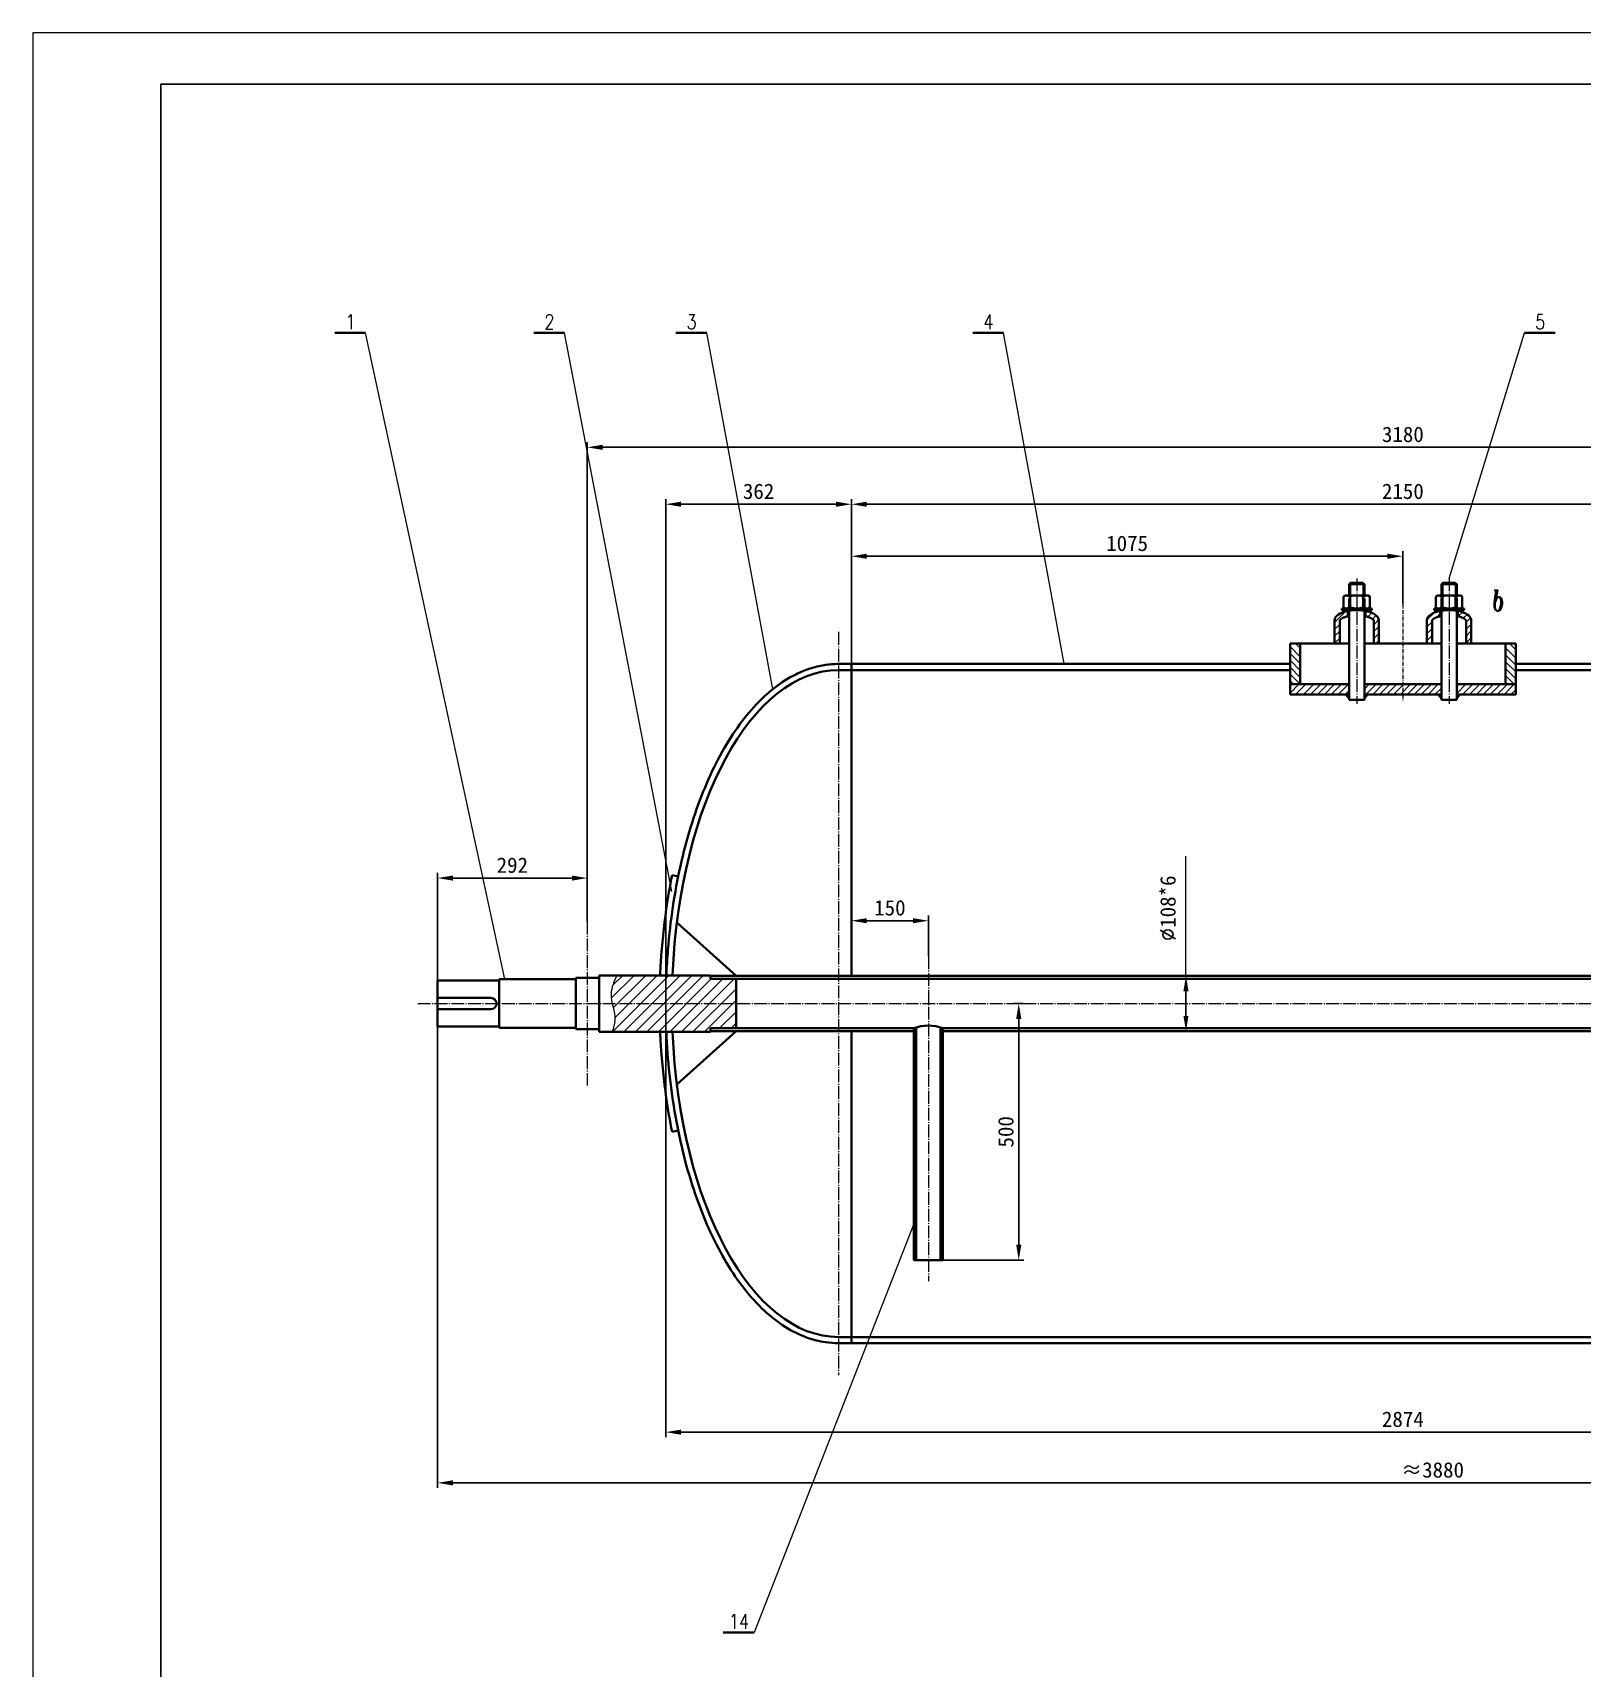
# Model space of a CAD drawing. Extents: x -29228 to 3578, y -1551 to 5346.
# Drawn here: x -29228 to -26207, y 2158 to 5346 of the extents above; entities that cross this region are included whole.
import ezdxf
from ezdxf.enums import TextEntityAlignment as Align

# ---------------------------------------------------------------- set-up
doc = ezdxf.new("R2010")
doc.units = 0
doc.header["$LTSCALE"] = 10
doc.header["$PDMODE"] = 1
doc.linetypes.add('ZXX-L', pattern=[3.28, 2.5, -0.3, 0.18, -0.3])
doc.linetypes.add('ZXX-S', pattern=[1.27, 0.75, -0.2, 0.12, -0.2])
doc.layers.get('Defpoints').update_dxf_attribs({"linetype": 'CONTINUOUS'})
doc.layers.add('5剖面线层', color=2, linetype='CONTINUOUS')
for name, color, linetype, lineweight in [('A 粗实线', 1, 'CONTINUOUS', 40), ('B 细实线', 7, 'CONTINUOUS', 18), ('C 文 字', 2, 'CONTINUOUS', 20), ('D 短中心线', 3, 'ZXX-S', 18), ('E 长中心线', 3, 'ZXX-L', 18)]:
    doc.layers.add(name, color=color, linetype=linetype, lineweight=lineweight)
doc.styles.add('ITALICT', font='ITALICT.shx', dxfattribs={"width": 0.7})
doc.styles.add('ROMANC', font='romanc', dxfattribs={"width": 0.7, "height": 6})
doc.styles.get("Standard").update_dxf_attribs({"font": 'SIMFANG.TTF'})
doc.dimstyles.new('通用标注4.0', dxfattribs={"dimscale": 10, "dimtxt": 3, "dimasz": 3, "dimexe": 1, "dimexo": 0, "dimgap": 1, "dimtad": 1, "dimdec": 0, "dimzin": 0, "dimdsep": 46, "dimtxsty": 'Standard', "dimcen": 0, "dimadec": 0, "dimazin": 0, "dimtfac": 0.375, "dimtdec": 0, "dimtmove": 2, "dimatfit": 3, "dimfxl": 0, "dimtzin": 0, "dimarcsym": 0})

# ---------------------------------------------------------------- blocks, each defined once
blk = doc.blocks.new('*D88')
at = {"layer": 'C 文 字', "color": 0, "lineweight": -2}
for p, q in [((-27993.7, 3453.6), (-27993.7, 2608.2)), ((-25119.7, 3453.6), (-25119.7, 2608.2)), ((-27963.7, 2618.2), (-25149.7, 2618.2))]:
    blk.add_line(p, q, dxfattribs=at)
at = {"layer": 'C 文 字', "color": 0}
for points in [[(-27963.7, 2623.2), (-27963.7, 2613.2), (-27993.7, 2618.2)], [(-25149.7, 2623.2), (-25149.7, 2613.2), (-25119.7, 2618.2)]]:
    blk.add_solid(points, dxfattribs=at)
at = {"layer": 'Defpoints', "color": 0}
for p in [(-27993.7, 3453.6), (-25119.7, 3453.6), (-25119.7, 2618.2)]:
    blk.add_point(p, dxfattribs=at)
at = {"layer": 'C 文 字', "color": 0, "insert": (-26556.7, 2643.2), "char_height": 30, "attachment_point": 5}
blk.add_mtext('2874', dxfattribs=at)
blk = doc.blocks.new('*D102')
at = {"layer": 'C 文 字', "color": 0, "lineweight": -2}
for p, q in [((-28146.7, 3613.4), (-28146.7, 4547.9)), ((-28116.7, 4537.9), (-24996.7, 4537.9)), ((-24966.7, 3613.4), (-24966.7, 4547.9))]:
    blk.add_line(p, q, dxfattribs=at)
at = {"layer": 'C 文 字', "color": 0}
for points in [[(-28116.7, 4542.9), (-28116.7, 4532.9), (-28146.7, 4537.9)], [(-24996.7, 4542.9), (-24996.7, 4532.9), (-24966.7, 4537.9)]]:
    blk.add_solid(points, dxfattribs=at)
at = {"layer": 'Defpoints', "color": 0}
for p in [(-24966.7, 4537.9), (-28146.7, 3613.4), (-24966.7, 3613.4)]:
    blk.add_point(p, dxfattribs=at)
at = {"layer": 'C 文 字', "color": 0, "insert": (-26556.7, 4562.9), "char_height": 30, "attachment_point": 5}
blk.add_mtext('3180', dxfattribs=at)
blk = doc.blocks.new('*D100')
at = {"layer": 'C 文 字', "color": 0, "lineweight": -2}
for p, q in [((-27631.7, 4115.6), (-27631.7, 4436.9)), ((-25481.7, 4115.6), (-25481.7, 4436.9)), ((-27601.7, 4426.9), (-25511.7, 4426.9))]:
    blk.add_line(p, q, dxfattribs=at)
at = {"layer": 'C 文 字', "color": 0}
for points in [[(-27601.7, 4431.9), (-27601.7, 4421.9), (-27631.7, 4426.9)], [(-25511.7, 4431.9), (-25511.7, 4421.9), (-25481.7, 4426.9)]]:
    blk.add_solid(points, dxfattribs=at)
at = {"layer": 'Defpoints', "color": 0}
for p in [(-25481.7, 4426.9), (-27631.7, 4115.6), (-25481.7, 4115.6)]:
    blk.add_point(p, dxfattribs=at)
at = {"layer": 'C 文 字', "color": 0, "insert": (-26556.7, 4451.9), "char_height": 30, "attachment_point": 5}
blk.add_mtext('2150', dxfattribs=at)
blk = doc.blocks.new('*D92')
at = {"layer": 'C 文 字', "color": 0, "lineweight": -2}
for p, q in [((-27631.7, 3596.5), (-27631.7, 3625.1)), ((-27511.7, 3615.1), (-27601.7, 3615.1)), ((-27481.7, 3545.8), (-27481.7, 3625.1))]:
    blk.add_line(p, q, dxfattribs=at)
at = {"layer": 'C 文 字', "color": 0}
for points in [[(-27601.7, 3620.1), (-27601.7, 3610.1), (-27631.7, 3615.1)], [(-27511.7, 3620.1), (-27511.7, 3610.1), (-27481.7, 3615.1)]]:
    blk.add_solid(points, dxfattribs=at)
at = {"layer": 'Defpoints', "color": 0}
for p in [(-27631.7, 3615.1), (-27631.7, 3596.5), (-27481.7, 3545.8)]:
    blk.add_point(p, dxfattribs=at)
at = {"layer": 'C 文 字', "color": 0, "insert": (-27556.7, 3640.1), "char_height": 30, "attachment_point": 5}
blk.add_mtext('150', dxfattribs=at)
blk = doc.blocks.new('*D101')
at = {"layer": 'C 文 字', "color": 0, "lineweight": -2}
for p, q in [((-27631.7, 4292.3), (-27631.7, 4335.5)), ((-26586.7, 4325.5), (-27601.7, 4325.5)), ((-26556.7, 4233.4), (-26556.7, 4335.5))]:
    blk.add_line(p, q, dxfattribs=at)
at = {"layer": 'C 文 字', "color": 0}
for points in [[(-27601.7, 4330.5), (-27601.7, 4320.5), (-27631.7, 4325.5)], [(-26586.7, 4330.5), (-26586.7, 4320.5), (-26556.7, 4325.5)]]:
    blk.add_solid(points, dxfattribs=at)
at = {"layer": 'Defpoints', "color": 0}
for p in [(-27631.7, 4325.5), (-27631.7, 4292.3), (-26556.7, 4233.4)]:
    blk.add_point(p, dxfattribs=at)
at = {"layer": 'C 文 字', "color": 0, "insert": (-27094.2, 4350.5), "char_height": 30, "attachment_point": 5}
blk.add_mtext('1075', dxfattribs=at)
blk = doc.blocks.new('*D90')
at = {"layer": 'C 文 字', "color": 0, "lineweight": -2}
for p, q in [((-28438.7, 3498.6), (-28438.7, 3708.2)), ((-28408.7, 3698.2), (-28176.7, 3698.2)), ((-28146.7, 3613.4), (-28146.7, 3708.2))]:
    blk.add_line(p, q, dxfattribs=at)
at = {"layer": 'C 文 字', "color": 0}
for points in [[(-28408.7, 3703.2), (-28408.7, 3693.2), (-28438.7, 3698.2)], [(-28176.7, 3703.2), (-28176.7, 3693.2), (-28146.7, 3698.2)]]:
    blk.add_solid(points, dxfattribs=at)
at = {"layer": 'Defpoints', "color": 0}
for p in [(-28146.7, 3698.2), (-28146.7, 3613.4), (-28438.7, 3498.6)]:
    blk.add_point(p, dxfattribs=at)
at = {"layer": 'C 文 字', "color": 0, "insert": (-28292.7, 3723.2), "char_height": 30, "attachment_point": 5}
blk.add_mtext('292', dxfattribs=at)
blk = doc.blocks.new('*D93')
at = {"layer": 'C 文 字', "color": 0, "lineweight": -2}
for p, q in [((-27006.1, 3507.6), (-26969.5, 3507.6)), ((-26979.5, 3477.6), (-26979.5, 3429.6)), ((-27006.1, 3399.6), (-26969.5, 3399.6))]:
    blk.add_line(p, q, dxfattribs=at)
at = {"layer": 'C 文 字', "color": 0}
for points in [[(-26984.5, 3477.6), (-26974.5, 3477.6), (-26979.5, 3507.6)], [(-26984.5, 3429.6), (-26974.5, 3429.6), (-26979.5, 3399.6)]]:
    blk.add_solid(points, dxfattribs=at)
at = {"layer": 'Defpoints', "color": 0}
for p in [(-27006.1, 3507.6), (-27006.1, 3399.6), (-26979.5, 3399.6)]:
    blk.add_point(p, dxfattribs=at)
at = {"layer": 'C 文 字', "color": 0, "insert": (-27014.5, 3639.4), "char_height": 30, "attachment_point": 5, "rotation": 90}
blk.add_mtext('{\\Ftxt.shx;%%c}108*6', dxfattribs=at)
blk = doc.blocks.new('*D91')
at = {"layer": 'C 文 字', "color": 0, "lineweight": -2}
for p, q in [((-27296.6, 3453.6), (-27315.5, 3453.6)), ((-27305.5, 2983.6), (-27305.5, 3423.6)), ((-27453.2, 2953.6), (-27295.5, 2953.6))]:
    blk.add_line(p, q, dxfattribs=at)
at = {"layer": 'C 文 字', "color": 0}
for points in [[(-27310.5, 3423.6), (-27300.5, 3423.6), (-27305.5, 3453.6)], [(-27310.5, 2983.6), (-27300.5, 2983.6), (-27305.5, 2953.6)]]:
    blk.add_solid(points, dxfattribs=at)
at = {"layer": 'Defpoints', "color": 0}
for p in [(-27305.5, 3453.6), (-27296.6, 3453.6), (-27453.2, 2953.6)]:
    blk.add_point(p, dxfattribs=at)
at = {"layer": 'C 文 字', "color": 0, "insert": (-27330.5, 3203.6), "char_height": 30, "attachment_point": 5, "rotation": 90}
blk.add_mtext('500', dxfattribs=at)
blk = doc.blocks.new('*D103')
at = {"layer": 'C 文 字', "color": 0, "lineweight": -2}
for p, q in [((-27993.7, 3453.6), (-27993.7, 4436.9)), ((-27631.7, 4225.9), (-27631.7, 4436.9)), ((-27963.7, 4426.9), (-27661.7, 4426.9))]:
    blk.add_line(p, q, dxfattribs=at)
at = {"layer": 'C 文 字', "color": 0}
for points in [[(-27963.7, 4431.9), (-27963.7, 4421.9), (-27993.7, 4426.9)], [(-27661.7, 4431.9), (-27661.7, 4421.9), (-27631.7, 4426.9)]]:
    blk.add_solid(points, dxfattribs=at)
at = {"layer": 'Defpoints', "color": 0}
for p in [(-27631.7, 4426.9), (-27631.7, 4225.9), (-27993.7, 3453.6)]:
    blk.add_point(p, dxfattribs=at)
at = {"layer": 'C 文 字', "color": 0, "insert": (-27812.7, 4451.9), "char_height": 30, "attachment_point": 5}
blk.add_mtext('362', dxfattribs=at)
blk = doc.blocks.new('*D104')
at = {"layer": 'C 文 字', "color": 0, "lineweight": -2}
for p, q in [((-28438.7, 3605.4), (-28438.7, 2509.4)), ((-24558.7, 3166.7), (-24558.7, 2509.4)), ((-28408.7, 2519.4), (-24588.7, 2519.4))]:
    blk.add_line(p, q, dxfattribs=at)
at = {"layer": 'C 文 字', "color": 0}
for points in [[(-28408.7, 2524.4), (-28408.7, 2514.4), (-28438.7, 2519.4)], [(-24588.7, 2524.4), (-24588.7, 2514.4), (-24558.7, 2519.4)]]:
    blk.add_solid(points, dxfattribs=at)
at = {"layer": 'Defpoints', "color": 0}
for p in [(-28438.7, 3605.4), (-24558.7, 3166.7), (-24558.7, 2519.4)]:
    blk.add_point(p, dxfattribs=at)
at = {"layer": 'C 文 字', "color": 0, "insert": (-26498.7, 2544.4), "char_height": 30, "attachment_point": 5}
blk.add_mtext('≈3880', dxfattribs=at)

msp = doc.modelspace()

# ---------------------------------------------------------------- hatches: boundary and pattern name
at = {"layer": '5剖面线层'}
h = msp.add_hatch(color=256, dxfattribs=at)
h.paths.add_polyline_path([(-26661.66, 4055.88), (-26667.93, 4055.88), (-26661.66, 4048.1)])
h.paths.add_polyline_path([(-26625.39, 4055.88), (-26631.66, 4055.88), (-26631.66, 4048.1)])
h = msp.add_hatch(color=256, dxfattribs=at)
h.paths.add_polyline_path([(-26451.66, 4055.88), (-26445.39, 4055.88), (-26451.66, 4048.1)])
h.paths.add_polyline_path([(-26487.93, 4055.88), (-26481.66, 4055.88), (-26481.66, 4048.1)])
at = {"layer": 'C 文 字'}
h = msp.add_hatch(dxfattribs=at)
h.set_pattern_fill('ANSI31', color=256, scale=5, style=0)
h.set_pattern_definition([(45, (-312.396, 246.951), (-11.22532, 11.22532), [])])
edge = h.paths.add_edge_path()
edge.add_spline(control_points=[(-28088.78, 3508.6), (-28094.29, 3496.63), (-28102.54, 3478.67), (-28099.27, 3459.89), (-28097.86, 3453.6)], knot_values=[0, 0, 0, 0, 38.0179872, 57.0389323, 57.0389323, 57.0389323, 57.0389323], degree=3, periodic=0)
edge.add_line((-28097.86, 3453.6), (-27856.66, 3453.6))
edge.add_line((-27856.66, 3453.6), (-27856.66, 3501.6))
edge.add_line((-27856.66, 3501.6), (-27906.66, 3501.6))
edge.add_line((-27906.66, 3501.6), (-27906.66, 3508.6))
edge.add_line((-27906.66, 3508.6), (-28088.78, 3508.6))
edge = h.paths.add_edge_path()
edge.add_spline(control_points=[(-28097.86, 3453.6), (-28095.44, 3442.79), (-28089.71, 3424.15), (-28095.51, 3406.09), (-28097.92, 3398.6)], knot_values=[57.0389323, 57.0389323, 57.0389323, 57.0389323, 89.6997712, 112.8880241, 112.8880241, 112.8880241, 112.8880241], degree=3, periodic=0)
edge.add_line((-28097.92, 3398.6), (-27906.66, 3398.6))
edge.add_line((-27906.66, 3398.6), (-27906.66, 3405.6))
edge.add_line((-27906.66, 3405.6), (-27856.66, 3405.6))
edge.add_line((-27856.66, 3405.6), (-27856.66, 3453.6))
edge.add_line((-27856.66, 3453.6), (-28097.86, 3453.6))

# ---------------------------------------------------------------- linework, layer by layer
at = {"layer": 'A 粗实线'}
for p, q in [((-28638.83, 4761.31), (-28578.65, 4761.31)), ((-28251.07, 4761.31), (-28190.89, 4761.31)), ((-27973.87, 4761.31), (-27913.69, 4761.31)), ((-27395.25, 4761.31), (-27335.08, 4761.31)), ((-26319.78, 4761.31), (-26259.61, 4761.31)), ((-26661.66, 4270.98), (-26658.66, 4273.98)), ((-26658.66, 4273.98), (-26646.66, 4273.98)), ((-26634.66, 4273.98), (-26646.66, 4273.98)), ((-26631.66, 4270.98), (-26634.66, 4273.98)), ((-26481.66, 4270.98), (-26478.66, 4273.98)), ((-26478.66, 4273.98), (-26466.66, 4273.98)), ((-26454.66, 4273.98), (-26466.66, 4273.98)), ((-26451.66, 4270.98), (-26454.66, 4273.98)), ((-26668.74, 4249.2), (-26672.16, 4247.23)), ((-26672.16, 4247.23), (-26672.16, 4225.57)), ((-26646.66, 4249.2), (-26668.74, 4249.2)), ((-26646.66, 4249.2), (-26668.74, 4249.2)), ((-26661.66, 4270.98), (-26661.66, 4249.2)), ((-26661.66, 4270.98), (-26646.66, 4270.98)), ((-26661.66, 4243.35), (-26661.66, 4055.88)), ((-26659.41, 4247.23), (-26659.41, 4225.57)), ((-26631.66, 4270.98), (-26646.66, 4270.98)), ((-26646.66, 4249.2), (-26624.58, 4249.2)), ((-26646.66, 4249.2), (-26624.58, 4249.2)), ((-26633.91, 4247.23), (-26633.91, 4225.57)), ((-26631.66, 4270.98), (-26631.66, 4249.2)), ((-26631.66, 4243.35), (-26631.66, 4045.88)), ((-26624.58, 4249.2), (-26621.16, 4247.23)), ((-26621.16, 4247.23), (-26621.16, 4225.57)), ((-26488.74, 4249.2), (-26492.16, 4247.23)), ((-26492.16, 4247.23), (-26492.16, 4225.57)), ((-26466.66, 4249.2), (-26488.74, 4249.2)), ((-26466.66, 4249.2), (-26488.74, 4249.2)), ((-26481.66, 4270.98), (-26481.66, 4249.2)), ((-26481.66, 4270.98), (-26466.66, 4270.98)), ((-26481.66, 4244.6), (-26481.66, 4055.88)), ((-26479.41, 4247.23), (-26479.41, 4225.57)), ((-26451.66, 4270.98), (-26466.66, 4270.98)), ((-26466.66, 4249.2), (-26444.58, 4249.2)), ((-26466.66, 4249.2), (-26444.58, 4249.2)), ((-26453.91, 4247.23), (-26453.91, 4225.57)), ((-26451.66, 4270.98), (-26451.66, 4249.2)), ((-26451.66, 4244.6), (-26451.66, 4055.88)), ((-26444.58, 4249.2), (-26441.16, 4247.23)), ((-26441.16, 4247.23), (-26441.16, 4225.57)), ((-26675.93, 4220.6), (-26675.93, 4223.6)), ((-26675.93, 4223.6), (-26668.74, 4223.6)), ((-26646.66, 4220.6), (-26675.93, 4220.6)), ((-26668.74, 4223.6), (-26672.16, 4225.57)), ((-26646.66, 4223.6), (-26668.74, 4223.6)), ((-26663.66, 4208.76), (-26663.66, 4218.98)), ((-26646.66, 4223.6), (-26624.58, 4223.6)), ((-26646.66, 4220.6), (-26617.38, 4220.6)), ((-26629.66, 4208.76), (-26629.66, 4218.98)), ((-26624.58, 4223.6), (-26621.16, 4225.57)), ((-26617.38, 4223.6), (-26624.58, 4223.6)), ((-26617.38, 4220.6), (-26617.38, 4223.6)), ((-26495.93, 4220.6), (-26495.93, 4223.6)), ((-26495.93, 4223.6), (-26488.74, 4223.6)), ((-26466.66, 4220.6), (-26495.93, 4220.6)), ((-26488.74, 4223.6), (-26492.16, 4225.57)), ((-26466.66, 4223.6), (-26488.74, 4223.6)), ((-26483.66, 4208.76), (-26483.66, 4218.98)), ((-26466.66, 4223.6), (-26444.58, 4223.6)), ((-26466.66, 4220.6), (-26437.38, 4220.6)), ((-26449.66, 4208.76), (-26449.66, 4218.98)), ((-26444.58, 4223.6), (-26441.16, 4225.57)), ((-26437.38, 4223.6), (-26444.58, 4223.6)), ((-26437.38, 4220.6), (-26437.38, 4223.6)), ((-26689.86, 4200.59), (-26689.86, 4155.6)), ((-26679.86, 4200.5), (-26679.86, 4155.6)), ((-26613.46, 4200.59), (-26613.46, 4155.6)), ((-26603.46, 4200.59), (-26603.46, 4155.6)), ((-26509.86, 4200.59), (-26509.86, 4155.6)), ((-26499.86, 4200.5), (-26499.86, 4155.6)), ((-26433.46, 4200.59), (-26433.46, 4155.6)), ((-26423.46, 4200.59), (-26423.46, 4155.6)), ((-26776.66, 4155.6), (-26661.66, 4155.6)), ((-26776.66, 4055.88), (-26776.66, 4155.6)), ((-26756.66, 4075.88), (-26756.66, 4155.6)), ((-26631.66, 4155.6), (-26481.66, 4155.6)), ((-26451.66, 4155.6), (-26336.66, 4155.6)), ((-26356.66, 4075.88), (-26356.66, 4155.6)), ((-26336.66, 4055.88), (-26336.66, 4155.6)), ((-27656.66, 4115.6), (-26776.66, 4115.6)), ((-27631.66, 3507.6), (-27631.66, 4115.6)), ((-26336.66, 4115.6), (-25456.66, 4115.6)), ((-27656.66, 4103.6), (-26776.66, 4103.6)), ((-26336.66, 4103.6), (-25456.66, 4103.6)), ((-26661.66, 4075.88), (-26776.66, 4075.88)), ((-26661.66, 4055.88), (-26776.66, 4055.88)), ((-26661.66, 4048.1), (-26667.93, 4055.88)), ((-26661.66, 4055.88), (-26661.66, 4045.88)), ((-26556.66, 4075.88), (-26631.66, 4075.88)), ((-26556.66, 4055.88), (-26631.66, 4055.88)), ((-26631.66, 4048.1), (-26625.39, 4055.88)), ((-26631.66, 4055.88), (-26631.66, 4045.88)), ((-26481.66, 4075.88), (-26556.66, 4075.88)), ((-26481.66, 4055.88), (-26556.66, 4055.88)), ((-26481.66, 4048.1), (-26487.93, 4055.88)), ((-26481.66, 4055.88), (-26481.66, 4045.88)), ((-26336.66, 4075.88), (-26451.66, 4075.88)), ((-26336.66, 4055.88), (-26451.66, 4055.88)), ((-26451.66, 4048.1), (-26445.39, 4055.88)), ((-26451.66, 4055.88), (-26451.66, 4045.88)), ((-26661.66, 4045.88), (-26646.66, 4045.88)), ((-26631.66, 4045.88), (-26646.66, 4045.88)), ((-26481.66, 4045.88), (-26466.66, 4045.88)), ((-26451.66, 4045.88), (-26466.66, 4045.88)), ((-27981.16, 3703.6), (-27969.4, 3701.2)), ((-27856.66, 3507.6), (-27971.92, 3611.51)), ((-28123.66, 3398.6), (-28123.66, 3508.6)), ((-27906.66, 3508.6), (-28123.66, 3508.6)), ((-27906.66, 3501.6), (-27906.66, 3508.6)), ((-27906.66, 3507.6), (-25206.66, 3507.6)), ((-28438.66, 3498.6), (-28438.66, 3408.6)), ((-28318.66, 3498.6), (-28438.66, 3498.6)), ((-28168.66, 3501.1), (-28318.66, 3501.1)), ((-28318.66, 3406.1), (-28318.66, 3501.1)), ((-28123.66, 3503.6), (-28168.66, 3503.6)), ((-28168.66, 3403.6), (-28168.66, 3503.6)), ((-27906.66, 3501.6), (-25206.66, 3501.6)), ((-27856.66, 3405.6), (-27856.66, 3501.6)), ((-28438.66, 3464.6), (-28334.66, 3464.6)), ((-28438.66, 3442.6), (-28334.66, 3442.6)), ((-28318.66, 3408.6), (-28438.66, 3408.6)), ((-28168.66, 3406.1), (-28318.66, 3406.1)), ((-28123.66, 3403.6), (-28168.66, 3403.6)), ((-27906.66, 3398.6), (-28123.66, 3398.6)), ((-27856.66, 3399.6), (-27971.92, 3295.69)), ((-27906.66, 3405.6), (-27510.16, 3405.6)), ((-27906.66, 3398.6), (-27906.66, 3405.6)), ((-27906.66, 3399.6), (-27510.16, 3399.6)), ((-27631.66, 2791.6), (-27631.66, 3399.6)), ((-27510.16, 3405.6), (-27510.16, 2953.6)), ((-27505.16, 3407.25), (-27505.16, 2953.6)), ((-27458.16, 3407.25), (-27458.16, 2953.6)), ((-27453.16, 3405.6), (-25206.66, 3405.6)), ((-27453.16, 3405.6), (-27453.16, 2953.6)), ((-27453.16, 3399.6), (-25206.66, 3399.6)), ((-27981.16, 3203.6), (-27969.4, 3205.99)), ((-27510.16, 2953.6), (-27453.16, 2953.6)), ((-27656.66, 2803.6), (-25456.66, 2803.6)), ((-27656.66, 2791.6), (-25456.66, 2791.6)), ((-27881.73, 2228.01), (-27821.55, 2228.01))]:
    msp.add_line(p, q, dxfattribs=at)
at = {"layer": 'A 粗实线', "color": 5, "lineweight": 25}
msp.add_lwpolyline([(-28977.73, -494), (-20917.73, -494), (-20917.73, 5246), (-28977.73, 5246)], close=True, dxfattribs=at)
at = {"layer": 'A 粗实线'}
for centre, radius, start, end in [((-26675.84, 4192.53), 57.11, 73.27658, 82.8585), ((-26646.66, 4207), 42.19, 90, 107.58795), ((-26646.66, 4207), 42.19, 72.41205, 90), ((-26617.48, 4192.53), 57.11, 97.1415, 106.72342), ((-26495.84, 4192.53), 57.11, 73.27658, 82.8585), ((-26466.66, 4207), 42.19, 90, 107.58795), ((-26466.66, 4207), 42.19, 72.41205, 90), ((-26437.48, 4192.53), 57.11, 97.1415, 106.72342), ((-26675.84, 4280.26), 57.11, 277.1415, 286.72342), ((-26646.66, 4265.79), 42.19, 252.41205, 270), ((-26646.66, 4265.79), 42.19, 270, 287.58795), ((-26617.48, 4280.26), 57.11, 253.27658, 262.8585), ((-26495.84, 4280.26), 57.11, 277.1415, 286.72342), ((-26466.66, 4265.79), 42.19, 252.41205, 270), ((-26466.66, 4265.79), 42.19, 270, 287.58795), ((-26437.48, 4280.26), 57.11, 253.27658, 262.8585), ((-28334.66, 3453.6), 11, 270, 90), ((-27481.66, 3327.78), 82.87, 69.88413, 110.11587)]:
    msp.add_arc(centre, radius, start, end, dxfattribs=at)
for centre, major_axis, ratio, start_param, end_param in [((-26646.66, 4200.59), (43.2, 0), 0.4631971, 1.2162093, 3.1415927), ((-26646.66, 4200.59), (43.2, 0), 0.4631971, 0, 1.2162093), ((-27656.66, 3453.6), (0, 650), 0.5, 0, 1.4860796), ((-27656.66, 3453.6), (0, 650), 0.5, 1.655513, 3.1415927)]:
    msp.add_ellipse(centre, major_axis=major_axis, ratio=ratio, start_param=start_param, end_param=end_param, dxfattribs=at)
at = {"layer": 'A 粗实线', "extrusion": (0, 0, -1)}
for start_param, end_param in [(0, 1.2162093), (1.2162093, 3.1415927)]:
    msp.add_ellipse((-26466.66, 4200.59), major_axis=(-43.2, 0), ratio=0.4631971, start_param=start_param, end_param=end_param, dxfattribs=at)
at = {"layer": 'A 粗实线'}
for points, knots in [([(-26661.66, 4209.18), (-26664.16, 4208.69), (-26666.5, 4208.08), (-26670.56, 4206.74), (-26672.31, 4206.02), (-26675.29, 4204.54), (-26676.52, 4203.78), (-26678.12, 4202.57), (-26678.64, 4202.1), (-26679.38, 4201.3), (-26679.61, 4200.98), (-26679.81, 4200.63), (-26679.85, 4200.54), (-26679.86, 4200.5)], [5.11522467, 5.11522467, 5.11522467, 5.11522467, 5.332174, 5.332174, 5.53228013, 5.53228013, 5.73238627, 5.73238627, 5.87592411, 5.87592411, 6.01946196, 6.01946196, 6.11315517, 6.11315517, 6.11315517, 6.11315517]), ([(-26613.46, 4200.5), (-26613.47, 4200.55), (-26613.52, 4200.66), (-26613.74, 4201.01), (-26613.91, 4201.25), (-26614.41, 4201.81), (-26614.74, 4202.14), (-26615.57, 4202.86), (-26616.07, 4203.24), (-26617.66, 4204.31), (-26618.91, 4205.01), (-26621.82, 4206.36), (-26623.49, 4207), (-26627.16, 4208.16), (-26629.16, 4208.68), (-26631.4, 4209.13), (-26631.53, 4209.16), (-26631.66, 4209.18)], [3.31162279, 3.31162279, 3.31162279, 3.31162279, 3.41988328, 3.41988328, 3.52814377, 3.52814377, 3.63640426, 3.63640426, 3.74466475, 3.74466475, 3.92917765, 3.92917765, 4.11369056, 4.11369056, 4.29820347, 4.29820347, 4.30955519, 4.30955519, 4.30955519, 4.30955519]), ([(-26499.86, 4200.5), (-26499.84, 4200.55), (-26499.8, 4200.66), (-26499.58, 4201.01), (-26499.41, 4201.25), (-26498.91, 4201.81), (-26498.58, 4202.14), (-26497.75, 4202.86), (-26497.25, 4203.24), (-26495.66, 4204.31), (-26494.41, 4205.01), (-26491.49, 4206.36), (-26489.83, 4207), (-26486.16, 4208.16), (-26484.16, 4208.68), (-26481.92, 4209.13), (-26481.79, 4209.16), (-26481.66, 4209.18)], [3.31162279, 3.31162279, 3.31162279, 3.31162279, 3.41988328, 3.41988328, 3.52814377, 3.52814377, 3.63640426, 3.63640426, 3.74466475, 3.74466475, 3.92917765, 3.92917765, 4.11369056, 4.11369056, 4.29820347, 4.29820347, 4.30955519, 4.30955519, 4.30955519, 4.30955519]), ([(-26451.66, 4209.18), (-26449.16, 4208.69), (-26446.81, 4208.08), (-26442.76, 4206.74), (-26441.01, 4206.02), (-26438.03, 4204.54), (-26436.8, 4203.78), (-26435.2, 4202.57), (-26434.68, 4202.1), (-26433.94, 4201.3), (-26433.71, 4200.98), (-26433.51, 4200.63), (-26433.47, 4200.54), (-26433.46, 4200.5)], [5.11522467, 5.11522467, 5.11522467, 5.11522467, 5.332174, 5.332174, 5.53228013, 5.53228013, 5.73238627, 5.73238627, 5.87592411, 5.87592411, 6.01946196, 6.01946196, 6.11315517, 6.11315517, 6.11315517, 6.11315517]), ([(-27656.66, 4115.6), (-27666.07, 4115.6), (-27675.47, 4114.84), (-27694.19, 4111.8), (-27703.49, 4109.53), (-27721.93, 4103.52), (-27731.05, 4099.78), (-27754.47, 4088.18), (-27768.57, 4079.22), (-27795.91, 4057.87), (-27809.15, 4045.49), (-27834.61, 4017.55), (-27846.82, 4002), (-27870.07, 3967.99), (-27881.1, 3949.54), (-27901.83, 3910.02), (-27911.54, 3888.97), (-27929.48, 3844.59), (-27937.71, 3821.28), (-27952.59, 3772.76), (-27959.24, 3747.56), (-27970.84, 3695.7), (-27975.8, 3669.03), (-27983.94, 3614.66), (-27987.12, 3586.96), (-27990.76, 3542.26), (-27991.79, 3525.46), (-27992.5, 3508.6)], [0, 0, 0, 0, 0.0808571, 0.0808571, 0.1617143, 0.1617143, 0.2425714, 0.2425714, 0.3722286, 0.3722286, 0.5018858, 0.5018858, 0.631543, 0.631543, 0.7612002, 0.7612002, 0.8908574, 0.8908574, 1.0205146, 1.0205146, 1.1501718, 1.1501718, 1.2798289, 1.2798289, 1.4094861, 1.4094861, 1.4868583, 1.4868583, 1.4868583, 1.4868583]), ([(-27981.16, 3703.6), (-27985.56, 3682.02), (-27989.38, 3659.99), (-27997.53, 3603.66), (-28001.08, 3568.93), (-28003.73, 3525.46), (-28004.16, 3517.03), (-28004.51, 3508.6)], [1.18397478, 1.18397478, 1.18397478, 1.18397478, 1.28922931, 1.28922931, 1.4492638, 1.4492638, 1.48762261, 1.48762261, 1.48762261, 1.48762261]), ([(-27981.16, 3203.6), (-27985.56, 3225.18), (-27989.38, 3247.2), (-27997.53, 3303.53), (-28001.08, 3338.27), (-28003.73, 3381.74), (-28004.16, 3390.16), (-28004.51, 3398.6)], [1.18397478, 1.18397478, 1.18397478, 1.18397478, 1.28922931, 1.28922931, 1.4492638, 1.4492638, 1.48762261, 1.48762261, 1.48762261, 1.48762261]), ([(-27992.5, 3398.6), (-27992.38, 3395.53), (-27992.24, 3392.47), (-27990.7, 3361.19), (-27988.39, 3333.15), (-27981.99, 3277.88), (-27977.89, 3250.65), (-27967.96, 3197.45), (-27962.13, 3171.48), (-27948.83, 3121.23), (-27941.35, 3096.94), (-27924.88, 3050.45), (-27915.87, 3028.25), (-27896.47, 2986.28), (-27886.07, 2966.51), (-27864.01, 2929.74), (-27852.35, 2912.74), (-27827.94, 2881.77), (-27815.18, 2867.81), (-27788.72, 2843.18), (-27775.02, 2832.52), (-27746.85, 2814.73), (-27732.38, 2807.6), (-27706.04, 2798.22), (-27694.27, 2795.26), (-27673.86, 2792.23), (-27665.26, 2791.6), (-27656.66, 2791.6)], [1.6547343, 1.6547343, 1.6547343, 1.6547343, 1.6688005, 1.6688005, 1.7984577, 1.7984577, 1.9281149, 1.9281149, 2.0577721, 2.0577721, 2.1874293, 2.1874293, 2.3170865, 2.3170865, 2.4467437, 2.4467437, 2.5764009, 2.5764009, 2.7060581, 2.7060581, 2.8357153, 2.8357153, 2.9653725, 2.9653725, 3.0676631, 3.0676631, 3.1415927, 3.1415927, 3.1415927, 3.1415927])]:
    msp.add_open_spline(points, degree=3, knots=knots, dxfattribs=at)
at = {"layer": 'B 细实线'}
for p, q in [((-26658.66, 4273.98), (-26658.66, 4249.2)), ((-26634.66, 4273.98), (-26634.66, 4249.2)), ((-26478.66, 4273.98), (-26478.66, 4249.2)), ((-26454.66, 4273.98), (-26454.66, 4249.2)), ((-26689.86, 4196.45), (-26668.45, 4217.87)), ((-26664.22, 4208.63), (-26663.66, 4209.18)), ((-26629.66, 4216.24), (-26627.4, 4218.5)), ((-26624.96, 4207.47), (-26617.21, 4215.23)), ((-26615.88, 4203.08), (-26608.76, 4210.2)), ((-26509.83, 4201.37), (-26495.87, 4215.33)), ((-26491.35, 4206.38), (-26483.66, 4214.07)), ((-26448.77, 4208.55), (-26440.73, 4216.59)), ((-26438.89, 4204.96), (-26431.58, 4212.27)), ((-26689.86, 4182.98), (-26679.86, 4192.98)), ((-26689.86, 4169.51), (-26679.86, 4179.51)), ((-26613.46, 4192.03), (-26603.55, 4201.94)), ((-26613.46, 4178.56), (-26603.46, 4188.56)), ((-26509.86, 4187.87), (-26499.86, 4197.87)), ((-26509.86, 4174.4), (-26499.86, 4184.4)), ((-26433.46, 4196.92), (-26424.81, 4205.56)), ((-26433.46, 4183.45), (-26423.46, 4193.45)), ((-26433.46, 4169.98), (-26423.46, 4179.98)), ((-26756.66, 4129.75), (-26776.66, 4149.75)), ((-26756.66, 4146.16), (-26766.1, 4155.6)), ((-26689.86, 4156.04), (-26679.86, 4166.04)), ((-26613.46, 4165.09), (-26603.46, 4175.09)), ((-26609.48, 4155.6), (-26603.46, 4161.62)), ((-26509.86, 4160.93), (-26499.86, 4170.93)), ((-26501.72, 4155.6), (-26499.86, 4157.46)), ((-26433.46, 4156.51), (-26423.46, 4166.51)), ((-26336.66, 4126.92), (-26356.66, 4146.92)), ((-26336.66, 4143.33), (-26348.93, 4155.6)), ((-26756.66, 4116.28), (-26776.66, 4136.28)), ((-26756.66, 4102.81), (-26776.66, 4122.81)), ((-26336.66, 4113.45), (-26356.66, 4133.45)), ((-26336.66, 4099.98), (-26356.66, 4119.98)), ((-26756.66, 4089.34), (-26776.66, 4109.34)), ((-26756.67, 4075.88), (-26776.66, 4095.87)), ((-26770.14, 4075.88), (-26776.66, 4082.4)), ((-26336.66, 4086.51), (-26356.66, 4106.51)), ((-26339.5, 4075.88), (-26356.66, 4093.04)), ((-26776.66, 4073.18), (-26773.97, 4075.88)), ((-26776.66, 4058.81), (-26759.59, 4075.88)), ((-26766.12, 4055.88), (-26746.12, 4075.88)), ((-26750.14, 4055.88), (-26730.14, 4075.88)), ((-26736.67, 4055.88), (-26716.67, 4075.88)), ((-26723.2, 4055.88), (-26703.2, 4075.88)), ((-26709.73, 4055.88), (-26689.73, 4075.88)), ((-26696.26, 4055.88), (-26676.26, 4075.88)), ((-26682.79, 4055.88), (-26662.79, 4075.88)), ((-26669.32, 4055.88), (-26661.66, 4063.54)), ((-26631.66, 4066.6), (-26622.38, 4075.88)), ((-26628.91, 4055.88), (-26608.91, 4075.88)), ((-26615.44, 4055.88), (-26595.44, 4075.88)), ((-26601.97, 4055.88), (-26581.97, 4075.88)), ((-26588.5, 4055.88), (-26568.5, 4075.88)), ((-26575.03, 4055.88), (-26556.66, 4074.25)), ((-26561.56, 4055.88), (-26541.56, 4075.88)), ((-26548.09, 4055.88), (-26528.09, 4075.88)), ((-26534.62, 4055.88), (-26514.62, 4075.88)), ((-26521.15, 4055.88), (-26501.15, 4075.88)), ((-26507.67, 4055.88), (-26487.67, 4075.88)), ((-26494.2, 4055.88), (-26481.66, 4068.42)), ((-26451.66, 4058.01), (-26433.79, 4075.88)), ((-26451.66, 4071.48), (-26447.26, 4075.88)), ((-26440.32, 4055.88), (-26420.32, 4075.88)), ((-26426.85, 4055.88), (-26406.85, 4075.88)), ((-26413.38, 4055.88), (-26393.38, 4075.88)), ((-26399.91, 4055.88), (-26379.91, 4075.88)), ((-26386.44, 4055.88), (-26366.44, 4075.88)), ((-26372.97, 4055.88), (-26352.97, 4075.88)), ((-26359.5, 4055.88), (-26339.5, 4075.88)), ((-26352.97, 4075.88), (-26356.66, 4079.57)), ((-26346.03, 4055.88), (-26336.66, 4065.25))]:
    msp.add_line(p, q, dxfattribs=at)
msp.add_lwpolyline([(-29227.73, -594), (-20817.73, -594), (-20817.73, 5346), (-29227.73, 5346)], close=True, dxfattribs=at)
msp.add_spline([(-28088.78, 3508.6), (-28100.17, 3472.32), (-28092.68, 3421.19), (-28097.92, 3398.6)], degree=3, dxfattribs=at)
at = {"layer": 'C 文 字'}
for p, q in [((-28307.38, 3501.1), (-28578.65, 4761.31)), ((-27981.76, 3672.1), (-28190.89, 4761.31)), ((-27784.59, 4066.69), (-27913.69, 4761.31)), ((-27216.66, 4115.6), (-27335.08, 4761.31)), ((-26466.66, 4282.46), (-26319.78, 4761.31)), ((-26979.47, 3507.6), (-26979.47, 3740.72)), ((-27510.16, 3024.22), (-27821.55, 2228.01))]:
    msp.add_line(p, q, dxfattribs=at)
at = {"layer": 'D 短中心线'}
msp.add_line((-26556.66, 4233.41), (-26556.66, 4042.87), dxfattribs=at)
at = {"layer": 'E 长中心线'}
for p, q in [((-26646.66, 4282.46), (-26646.66, 4037.95)), ((-26466.66, 4282.46), (-26466.66, 4037.95)), ((-27656.66, 4177.9), (-27656.66, 2729.29)), ((-28146.66, 3613.42), (-28146.66, 3293.78)), ((-27481.66, 3545.82), (-27481.66, 2912.54)), ((-28477.16, 3453.6), (-24525.96, 3453.6))]:
    msp.add_line(p, q, dxfattribs=at)

# ---------------------------------------------------------------- texts
at = {"layer": 'C 文 字', "style": 'ROMANC', "width": 0.8}
for s, height, p in [('1', 28.23, (-28608.08, 4782.49)), ('2', 28.23, (-28220.32, 4782.49)), ('3', 28.23, (-27943.12, 4782.49)), ('4', 28.23, (-27364.51, 4782.49)), ('5', 28.23, (-26289.04, 4782.49)), ('14', 28.227, (-27850.98, 2249.19))]:
    msp.add_text(s, height=height, dxfattribs=at).set_placement(p, align=Align.MIDDLE)
at = {"layer": 'C 文 字', "style": 'ITALICT', "width": 0.8}
msp.add_text('b', height=40, dxfattribs=at).set_placement((-26384.28, 4219.13))

# ---------------------------------------------------------------- dimensions: what is measured, and where the dimension line sits
at = {"layer": 'C 文 字'}
for base, p1, p2, picture, middle in [((-24966.66, 4537.94), (-28146.66, 3613.42), (-24966.66, 3613.42), '*D102', (-26556.66, 4562.94)), ((-27631.66, 4426.92), (-27993.66, 3453.6), (-27631.66, 4225.95), '*D103', (-27812.66, 4451.92)), ((-25481.66, 4426.92), (-27631.66, 4115.6), (-25481.66, 4115.6), '*D100', (-26556.66, 4451.92)), ((-27631.66, 4325.52), (-26556.66, 4233.41), (-27631.66, 4292.27), '*D101', (-27094.16, 4350.52)), ((-28146.66, 3698.17), (-28438.66, 3498.6), (-28146.66, 3613.42), '*D90', (-28292.66, 3723.17)), ((-27631.66, 3615.08), (-27481.66, 3545.82), (-27631.66, 3596.48), '*D92', (-27556.66, 3640.08)), ((-25119.66, 2618.2), (-27993.66, 3453.6), (-25119.66, 3453.6), '*D88', (-26556.66, 2643.2))]:
    dim = msp.add_linear_dim(base=base, p1=p1, p2=p2, dimstyle='通用标注4.0', dxfattribs=at)
    dim.commit()
    dim.dimension.update_dxf_attribs({"geometry": picture, "text_midpoint": middle})
dim = msp.add_linear_dim(base=(-26979.47, 3399.6), p1=(-27006.12, 3507.6), p2=(-27006.12, 3399.6), angle=90, text='{\\Ftxt.shx;%%c}<>*6', dimstyle='通用标注4.0', dxfattribs=at)
dim.commit()
dim.dimension.update_dxf_attribs({"geometry": '*D93', "text_midpoint": (-27014.47, 3639.36), "dimtype": 160})
dim = msp.add_linear_dim(base=(-24558.66, 2519.39), p1=(-28438.66, 3605.38), p2=(-24558.66, 3166.69), text='≈<>', dimstyle='通用标注4.0', dxfattribs=at)
dim.commit()
dim.dimension.update_dxf_attribs({"geometry": '*D104', "text_midpoint": (-26498.66, 2544.39)})
dim = msp.add_linear_dim(base=(-27305.49, 3453.6), p1=(-27453.16, 2953.6), p2=(-27296.58, 3453.6), angle=90, dimstyle='通用标注4.0', dxfattribs=at)
dim.commit()
dim.dimension.update_dxf_attribs({"geometry": '*D91', "text_midpoint": (-27330.49, 3203.6)})

doc.saveas('drawing.dxf')
